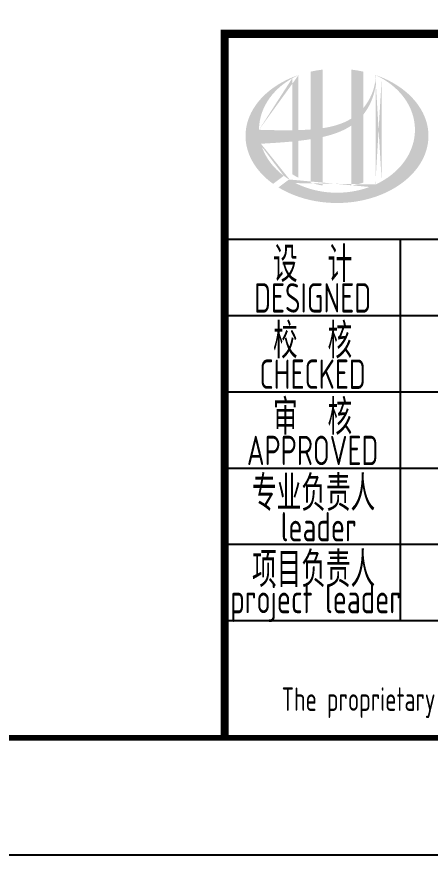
# Model space of a CAD drawing. Extents: x 9732137 to 18866768, y -962146 to 246094.
# Drawn here: x 9815684 to 9819210, y -568706 to -561560 of the extents above; entities that cross this region are included whole.
import ezdxf
from ezdxf.enums import TextEntityAlignment as Align

# ---------------------------------------------------------------- set-up
doc = ezdxf.new("R2010")
doc.units = 0
doc.header["$LTSCALE"] = 1000
doc.layers.get('0').update_dxf_attribs({"linetype": 'CONTINUOUS'})
doc.layers.add('BORDER', color=7, linetype='CONTINUOUS')
doc.styles.add('TSSD_Rein', font='Tssdeng.shx', dxfattribs={"width": 0.7, "bigfont": 'hztxt.shx'})

msp = doc.modelspace()

# ---------------------------------------------------------------- hatches: boundary and pattern name
h = msp.add_hatch(color=256)
edge = h.paths.add_edge_path()
edge.add_spline(control_points=[(9818293.3, -562584.6), (9818299.4, -562583.2), (9818305.5, -562581.8), (9818354.6, -562569.9), (9818397.2, -562557), (9818472.2, -562525.8), (9818505.1, -562508.9), (9818536, -562488.3)], knot_values=[61.629012, 61.629012, 61.629012, 61.629012, 63.330431, 63.330431, 75.353634, 75.353634, 85.398649, 85.398649, 85.398649, 85.398649], degree=3, periodic=0)
edge.add_line((9818536, -562488.3), (9818536, -562998.5))
edge.add_spline(control_points=[(9818536, -562998.5), (9818553.1, -562995.8), (9818570.1, -562992.4), (9818604.9, -562984.4), (9818622.6, -562979.5), (9818640, -562974.1)], knot_values=[4.908456, 4.908456, 4.908456, 4.908456, 4.992821, 4.992821, 5.083034, 5.083034, 5.083034, 5.083034], degree=3, periodic=0)
edge.add_line((9818640, -562974.1), (9818640, -562392.6))
edge.add_spline(control_points=[(9818640, -562392.6), (9818648.6, -562381.7), (9818656.8, -562370.3), (9818682.9, -562330.7), (9818698.6, -562300.7), (9818727.8, -562228), (9818739, -562184.2), (9818743.7, -562138.8), (9818743.9, -562137.6), (9818744, -562136.3)], knot_values=[97.991744, 97.991744, 97.991744, 97.991744, 101.64219, 101.64219, 110.337975, 110.337975, 121.934322, 121.934322, 122.270691, 122.270691, 122.270691, 122.270691], degree=3, periodic=0)
edge.add_line((9818744, -562136.3), (9818744, -562065.9))
edge.add_spline(control_points=[(9818744, -562065.9), (9818743.9, -562073.5), (9818743.5, -562081.2), (9818743, -562088.9)], knot_values=[126.194075, 126.194075, 126.194075, 126.194075, 128.396762, 128.396762, 128.396762, 128.396762], degree=3, periodic=0)
edge.add_spline(control_points=[(9818743, -562088.9), (9818742.5, -562095.1), (9818741.9, -562101.3), (9818741.1, -562107.5)], knot_values=[124.417049, 124.417049, 124.417049, 124.417049, 126.194075, 126.194075, 126.194075, 126.194075], degree=3, periodic=0)
edge.add_spline(control_points=[(9818741.1, -562107.5), (9818740, -562116.6), (9818738.5, -562125.8), (9818736.7, -562134.9)], knot_values=[121.80529, 121.80529, 121.80529, 121.80529, 124.417049, 124.417049, 124.417049, 124.417049], degree=3, periodic=0)
edge.add_spline(control_points=[(9818736.7, -562134.9), (9818734.3, -562147), (9818731.4, -562159.1), (9818727.9, -562171.1)], knot_values=[118.31574, 118.31574, 118.31574, 118.31574, 121.80529, 121.80529, 121.80529, 121.80529], degree=3, periodic=0)
edge.add_spline(control_points=[(9818727.9, -562171.1), (9818724.4, -562183.3), (9818720.3, -562195.3), (9818715.8, -562207.2)], knot_values=[114.795988, 114.795988, 114.795988, 114.795988, 118.31574, 118.31574, 118.31574, 118.31574], degree=3, periodic=0)
edge.add_spline(control_points=[(9818715.8, -562207.2), (9818711.3, -562218.8), (9818706.3, -562230.4), (9818700.9, -562241.7)], knot_values=[111.329641, 111.329641, 111.329641, 111.329641, 114.795988, 114.795988, 114.795988, 114.795988], degree=3, periodic=0)
edge.add_spline(control_points=[(9818700.9, -562241.7), (9818695.4, -562253.3), (9818689.4, -562264.6), (9818682.9, -562275.7)], knot_values=[107.79529, 107.79529, 107.79529, 107.79529, 111.329641, 111.329641, 111.329641, 111.329641], degree=3, periodic=0)
edge.add_spline(control_points=[(9818682.9, -562275.7), (9818676.6, -562286.5), (9818669.9, -562297.1), (9818662.7, -562307.3)], knot_values=[104.343579, 104.343579, 104.343579, 104.343579, 107.79529, 107.79529, 107.79529, 107.79529], degree=3, periodic=0)
edge.add_spline(control_points=[(9818662.7, -562307.3), (9818655.5, -562317.7), (9818647.9, -562327.8), (9818640, -562337.5)], knot_values=[100.8507, 100.8507, 100.8507, 100.8507, 104.343579, 104.343579, 104.343579, 104.343579], degree=3, periodic=0)
edge.add_line((9818640, -562337.5), (9818640, -562028.2))
edge.add_spline(control_points=[(9818640, -562028.2), (9818605.9, -562020.6), (9818571.1, -562014.8), (9818536, -562010.7)], knot_values=[4.423999, 4.423999, 4.423999, 4.423999, 4.558741, 4.558741, 4.558741, 4.558741], degree=3, periodic=0)
edge.add_line((9818536, -562010.7), (9818536, -562428.8))
edge.add_spline(control_points=[(9818536, -562428.8), (9818464, -562473.3), (9818379.8, -562496.6), (9818293.3, -562509.6)], knot_values=[63.246215, 63.246215, 63.246215, 63.246215, 87.689124, 87.689124, 87.689124, 87.689124], degree=3, periodic=0)
edge.add_line((9818293.3, -562509.6), (9818293.3, -562010.7))
edge.add_spline(control_points=[(9818293.3, -562010.7), (9818258.1, -562014.8), (9818223.4, -562020.6), (9818189.3, -562028.2)], knot_values=[4.866038, 4.866038, 4.866038, 4.866038, 5.000777, 5.000777, 5.000777, 5.000777], degree=3, periodic=0)
edge.add_line((9818189.3, -562028.2), (9818189.3, -562521))
edge.add_spline(control_points=[(9818189.3, -562521), (9818187.6, -562521.2), (9818152.7, -562523.8), (9818118.1, -562525.5), (9818085.3, -562526.6)], knot_values=[43.657356, 43.657356, 43.657356, 43.657356, 44.134253, 53.497092, 53.497092, 53.497092, 53.497092], degree=3, periodic=0)
edge.add_line((9818085.3, -562526.6), (9818085.3, -562057.4))
edge.add_spline(control_points=[(9818085.3, -562057.4), (9818068.3, -562063.3), (9818051.5, -562069.6), (9818035.1, -562076.3)], knot_values=[5.14157, 5.14157, 5.14157, 5.14157, 5.212921, 5.212921, 5.212921, 5.212921], degree=3, periodic=0)
edge.add_spline(control_points=[(9818035.1, -562076.3), (9818028.2, -562079.2), (9818021.4, -562082.1), (9817989.1, -562096.2), (9817964.6, -562108.5), (9817941.1, -562121.7)], knot_values=[5.212921, 5.212921, 5.212921, 5.212921, 5.24296, 5.24296, 5.355623, 5.355623, 5.355623, 5.355623], degree=3, periodic=0)
edge.add_spline(control_points=[(9817941.1, -562121.7), (9817926.2, -562130.1), (9817911.8, -562138.8), (9817897.8, -562147.9)], knot_values=[5.355623, 5.355623, 5.355623, 5.355623, 5.426974, 5.426974, 5.426974, 5.426974], degree=3, periodic=0)
edge.add_spline(control_points=[(9817897.8, -562147.9), (9817890.4, -562152.7), (9817883.1, -562157.6), (9817869.6, -562167.1), (9817863.4, -562171.6), (9817857.2, -562176.2)], knot_values=[5.426974, 5.426974, 5.426974, 5.426974, 5.464765, 5.464765, 5.498325, 5.498325, 5.498325, 5.498325], degree=3, periodic=0)
edge.add_spline(control_points=[(9817857.2, -562176.2), (9817831.2, -562195.8), (9817807.1, -562216.7), (9817785.2, -562238.7)], knot_values=[5.498325, 5.498325, 5.498325, 5.498325, 5.641027, 5.641027, 5.641027, 5.641027], degree=3, periodic=0)
edge.add_spline(control_points=[(9817785.2, -562238.7), (9817778.2, -562245.7), (9817771.4, -562252.8), (9817751, -562275.4), (9817738.1, -562291.2), (9817726.3, -562307.4)], knot_values=[5.641027, 5.641027, 5.641027, 5.641027, 5.686569, 5.686569, 5.783729, 5.783729, 5.783729, 5.783729], degree=3, periodic=0)
edge.add_spline(control_points=[(9817726.3, -562307.4), (9817711.2, -562328.2), (9817697.9, -562349.6), (9817684.8, -562374.5), (9817683.2, -562377.7), (9817681.6, -562380.9)], knot_values=[5.783729, 5.783729, 5.783729, 5.783729, 5.908374, 5.908374, 5.92643, 5.92643, 5.92643, 5.92643], degree=3, periodic=0)
edge.add_spline(control_points=[(9817681.6, -562380.9), (9817669.1, -562406), (9817659.1, -562431.6), (9817651.6, -562457.6)], knot_values=[5.92643, 5.92643, 5.92643, 5.92643, 6.069132, 6.069132, 6.069132, 6.069132], degree=3, periodic=0)
edge.add_spline(control_points=[(9817651.6, -562457.6), (9817648.4, -562468.7), (9817645.6, -562479.8), (9817640.2, -562506), (9817638, -562521), (9817636.5, -562536.1)], knot_values=[6.069132, 6.069132, 6.069132, 6.069132, 6.130179, 6.130179, 6.211834, 6.211834, 6.211834, 6.211834], degree=3, periodic=0)
edge.add_spline(control_points=[(9817636.5, -562536.1), (9817635.3, -562549.3), (9817634.6, -562562.5), (9817634.6, -562575.7)], knot_values=[6.211834, 6.211834, 6.211834, 6.211834, 6.283185, 6.283185, 6.283185, 6.283185], degree=3, periodic=0)
edge.add_spline(control_points=[(9817634.6, -562575.7), (9817634.6, -562585), (9817635, -562594.3), (9817635.6, -562603.6)], knot_values=[6.283185, 6.283185, 6.283185, 6.283185, 6.333655, 6.333655, 6.333655, 6.333655], degree=3, periodic=0)
edge.add_spline(control_points=[(9817635.6, -562603.6), (9817636.8, -562622.3), (9817639.3, -562640.9), (9817643.1, -562659.4)], knot_values=[6.333655, 6.333655, 6.333655, 6.333655, 6.434594, 6.434594, 6.434594, 6.434594], degree=3, periodic=0)
edge.add_spline(control_points=[(9817643.1, -562659.4), (9817643.4, -562660.6), (9817643.6, -562661.9), (9817647.5, -562680.4), (9817652.3, -562697.5), (9817658.2, -562714.6)], knot_values=[6.434594, 6.434594, 6.434594, 6.434594, 6.441278, 6.441278, 6.535532, 6.535532, 6.535532, 6.535532], degree=3, periodic=0)
edge.add_spline(control_points=[(9817658.2, -562714.6), (9817664.4, -562732.8), (9817671.9, -562750.8), (9817680.7, -562768.6)], knot_values=[6.535532, 6.535532, 6.535532, 6.535532, 6.636471, 6.636471, 6.636471, 6.636471], degree=3, periodic=0)
edge.add_spline(control_points=[(9817680.7, -562768.6), (9817682.9, -562773.1), (9817685.2, -562777.6), (9817694.5, -562795.2), (9817702.2, -562808.2), (9817710.6, -562821.1)], knot_values=[6.636471, 6.636471, 6.636471, 6.636471, 6.661894, 6.661894, 6.73741, 6.73741, 6.73741, 6.73741], degree=3, periodic=0)
edge.add_spline(control_points=[(9817710.6, -562821.1), (9817721.8, -562838.2), (9817734.1, -562855.1), (9817747.7, -562871.4)], knot_values=[6.73741, 6.73741, 6.73741, 6.73741, 6.838349, 6.838349, 6.838349, 6.838349], degree=3, periodic=0)
edge.add_spline(control_points=[(9817747.7, -562871.4), (9817753.6, -562878.6), (9817759.7, -562885.7), (9817774.3, -562901.6), (9817782.8, -562910.4), (9817791.7, -562919.1)], knot_values=[6.838349, 6.838349, 6.838349, 6.838349, 6.88251, 6.88251, 6.939288, 6.939288, 6.939288, 6.939288], degree=3, periodic=0)
edge.add_spline(control_points=[(9817791.7, -562919.1), (9817807.5, -562934.4), (9817824.3, -562949.3), (9817842.2, -562963.5)], knot_values=[6.939288, 6.939288, 6.939288, 6.939288, 7.040227, 7.040227, 7.040227, 7.040227], degree=3, periodic=0)
edge.add_spline(control_points=[(9817842.2, -562963.5), (9817851.2, -562970.6), (9817860.4, -562977.5), (9817869.8, -562984.3)], knot_values=[7.040227, 7.040227, 7.040227, 7.040227, 7.090696, 7.090696, 7.090696, 7.090696], degree=3, periodic=0)
edge.add_line((9817869.8, -562984.3), (9817961, -562915.9))
edge.add_ellipse((9818414.6, -562523.7), major_axis=(665, 0), ratio=0.806676, start_angle=192.81901, end_angle=226.98533, ccw=False)
edge.add_spline(control_points=[(9817766.2, -562642.7), (9817790.2, -562641.2), (9817814.3, -562639.7), (9817903, -562634.2), (9817967.8, -562629.9), (9818033.3, -562623.6)], knot_values=[11.398263, 11.398263, 11.398263, 11.398263, 18.40729, 18.40729, 37.18094, 37.18094, 37.18094, 37.18094], degree=3, periodic=0)
edge.add_line((9818033.3, -562623.6), (9818033.3, -562902.7))
edge.add_spline(control_points=[(9818033.3, -562902.7), (9818036.9, -562904.9), (9818040.5, -562907.1), (9818057.4, -562917.3), (9818071.2, -562924.9), (9818085.3, -562932)], knot_values=[4.049945, 4.049945, 4.049945, 4.049945, 4.072021, 4.072021, 4.153257, 4.153257, 4.153257, 4.153257], degree=3, periodic=0)
edge.add_line((9818085.3, -562932), (9818085.3, -562618.1))
edge.add_spline(control_points=[(9818085.3, -562618.1), (9818117.5, -562614.5), (9818149.9, -562610.2), (9818184.7, -562604.9), (9818187, -562604.5), (9818189.3, -562604.1)], knot_values=[42.135009, 42.135009, 42.135009, 42.135009, 51.307228, 51.307228, 51.948574, 51.948574, 51.948574, 51.948574], degree=3, periodic=0)
edge.add_line((9818189.3, -562604.1), (9818189.3, -562974.1))
edge.add_spline(control_points=[(9818189.3, -562974.1), (9818222.9, -562984.6), (9818257.8, -562992.8), (9818293.3, -562998.5)], knot_values=[4.34174, 4.34174, 4.34174, 4.34174, 4.516316, 4.516316, 4.516316, 4.516316], degree=3, periodic=0)
edge.add_line((9818293.3, -562998.5), (9818293.3, -562584.6))
edge = h.paths.add_edge_path(flags=16)
edge.add_ellipse((9818414.6, -562523.7), major_axis=(665, 0), ratio=0.806676, start_angle=124.98746, end_angle=179.99898, ccw=False)
edge.add_line((9818033.3, -562084.1), (9818033.3, -562527.8))
edge.add_spline(control_points=[(9818033.3, -562527.8), (9817938, -562529.1), (9817844, -562526), (9817749.6, -562523.7)], knot_values=[11.27373, 11.27373, 11.27373, 11.27373, 38.687513, 38.687513, 38.687513, 38.687513], degree=3, periodic=0)
edge = h.paths.add_edge_path()
edge.add_spline(control_points=[(9817915.8, -563014.8), (9817946.9, -563033.8), (9817980, -563051.1), (9818064.6, -563088.3), (9818117.9, -563106.1), (9818228.6, -563132.7), (9818286.1, -563141.4), (9818402.2, -563149.2), (9818460.9, -563148.3), (9818576.5, -563136.8), (9818633.3, -563126.2), (9818742.4, -563096.2), (9818794.5, -563076.7), (9818891.4, -563029.8), (9818936.2, -563002.4), (9819016.1, -562941.5), (9819051.3, -562907.9), (9819110.6, -562836.4), (9819134.8, -562798.6), (9819171.1, -562720.5), (9819183.4, -562680.2), (9819196, -562599), (9819196.3, -562558.1), (9819184.8, -562476.6), (9819173, -562436.1), (9819137.4, -562357.3), (9819113.6, -562319.1), (9819054.8, -562247), (9819019.7, -562213), (9818939.9, -562151.4), (9818895.2, -562123.6), (9818814, -562083.9), (9818779.6, -562069.7), (9818744, -562057.4)], knot_values=[0.886421, 0.886421, 0.886421, 0.886421, 1.040557, 1.040557, 1.261172, 1.261172, 1.481788, 1.481788, 1.702404, 1.702404, 1.92302, 1.92302, 2.143636, 2.143636, 2.364252, 2.364252, 2.584868, 2.584868, 2.805484, 2.805484, 3.026099, 3.026099, 3.246715, 3.246715, 3.46852, 3.46852, 3.690325, 3.690325, 3.91213, 3.91213, 4.133935, 4.133935, 4.283209, 4.283209, 4.283209, 4.283209], degree=3, periodic=0)
edge.add_line((9818744, -562057.4), (9818744, -562057.5))
edge.add_spline(control_points=[(9818744, -562057.6), (9818744, -562060.3), (9818744, -562063.1), (9818744, -562065.9)], knot_values=[128.396762, 128.396762, 128.396762, 128.396762, 129.192193, 129.192193, 129.192193, 129.192193], degree=3, periodic=0)
edge.add_line((9818744, -562065.9), (9818744, -562989.7))
edge.add_ellipse((9818414.6, -562523.7), major_axis=(665, 0), ratio=0.806676, start_angle=232.10542, end_angle=299.68334, ccw=False)
edge.add_line((9818006.2, -562947), (9817915.8, -563014.8))
edge = h.paths.add_edge_path(flags=16)
edge.add_ellipse((9818414.6, -562523.7), major_axis=(665, 0), ratio=0.806676, start_angle=304.98746, end_angle=415.01211, ccw=False)
edge.add_line((9818796, -562963.2), (9818796, -562084.1))

# ---------------------------------------------------------------- linework, layer by layer
for p, q in [((9817456.8, -563456.3), (9828456.8, -563456.3)), ((9818956.8, -566706.3), (9818956.8, -563456.3)), ((9817456.8, -564106.3), (9822956.8, -564106.3)), ((9817456.8, -564756.3), (9822956.8, -564756.3)), ((9817456.8, -565406.3), (9822956.8, -565406.3)), ((9817456.8, -566056.3), (9822956.8, -566056.3)), ((9817456.8, -566706.3), (9835456.8, -566706.3)), ((9817456.8, -567705.6), (9835456.8, -567705.6))]:
    msp.add_line(p, q)
msp.add_lwpolyline([(9835456.8, -561706.3, 70, 70, 0), (9817456.8, -561706.3, 70, 70, 0), (9817456.8, -567706.3, 0, 0, 0)], format="xyseb")
msp.add_lwpolyline([(9835456.8, -561706.3, 70, 70, 0), (9817456.8, -561706.3, 70, 70, 0), (9817456.8, -567706.3, 0, 0, 0)], format="xyseb")
at = {"const_width": 70}
for points in [[(9835456.8, -561706.3), (9817456.8, -561706.3)], [(9817456.8, -561706.3), (9817456.8, -567706.3)]]:
    msp.add_lwpolyline(points, dxfattribs=at)
at = {"layer": 'BORDER'}
msp.add_lwpolyline([(9777056.8, -568706.3), (9777056.8, -526706.3), (9836456.8, -526706.3), (9836456.8, -568706.3)], close=True, dxfattribs=at)
at = {"layer": 'BORDER', "const_width": 50}
msp.add_lwpolyline([(9779556.8, -567706.3), (9779556.8, -527706.3), (9835456.8, -527706.3), (9835456.8, -567706.3)], close=True, dxfattribs=at)

# ---------------------------------------------------------------- texts
at = {"style": 'TSSD_Rein', "width": 0.7}
for s, height, p in [('设  计', 300, (9818206.8, -563656.3)), ('DESIGNED', 250, (9818206.8, -563956.3)), ('校  核', 300, (9818206.8, -564306.3)), ('CHECKED', 250, (9818206.8, -564606.3)), ('审  核', 300, (9818206.8, -564956.3)), ('APPROVED', 250, (9818206.8, -565256.3)), ('专业负责人', 300, (9818215.1, -565606.3)), ('leader', 250, (9818258.7, -565906.3)), ('项目负责人', 300, (9818215.1, -566256.3)), ('project leader', 250, (9818232.3, -566556.3)), ('The proprietary right of this document belongs to Anhui Huadong Chemical And Medical Engineering  Co.,Ltd.  and any replication or transfer to the 3rd. side is forbidden without its permission. ', 200, (9826203.2, -567405.6))]:
    msp.add_text(s, height=height, dxfattribs=at).set_placement(p, align=Align.MIDDLE)

doc.saveas('drawing.dxf')
